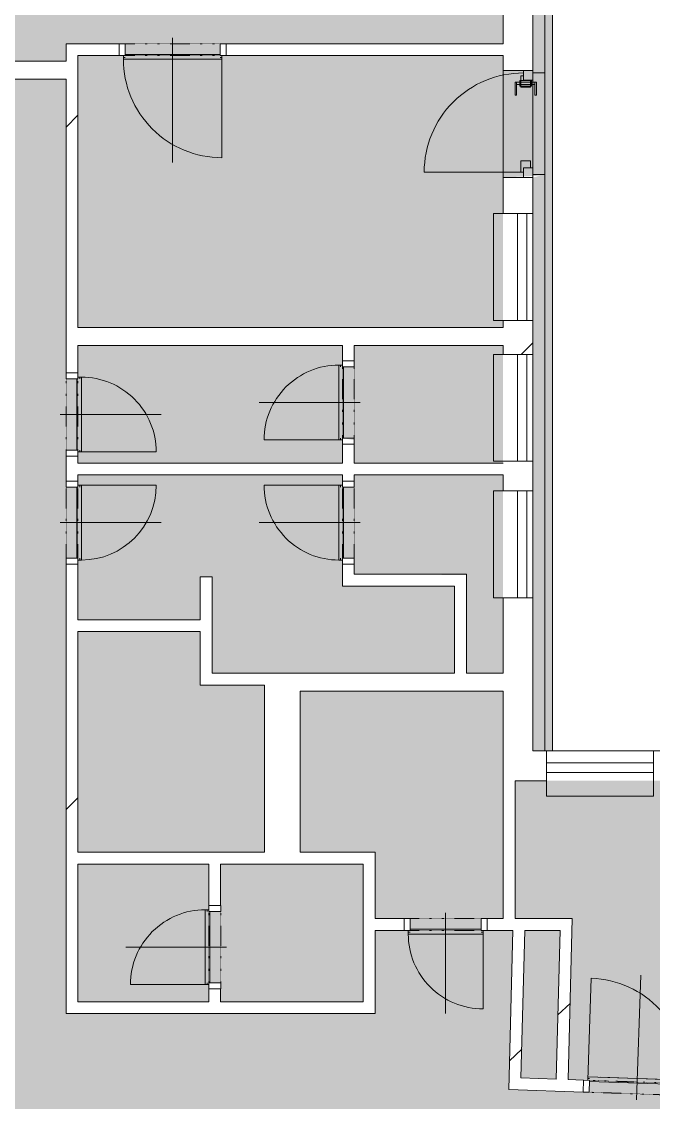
# Model space of a CAD drawing. Header units: millimetres. Extents: x 46521 to 262603, y -45352 to 20466.
# Drawn here: x 147808 to 153128, y -20293 to -11193 of the extents above; entities that cross this region are included whole.
import ezdxf

# ---------------------------------------------------------------- set-up
doc = ezdxf.new("R2010")
doc.units = ezdxf.units.MM
doc.linetypes.add('Čerchovaná se dvěma tečkami', pattern=[2.59, 1, -0.53, 0, -0.53, 0, -0.53])
for name, color, linetype, lineweight in [('A-DETL-GENF', 92, 'Continuous', 13), ('A-DETL-THIN', 151, 'Continuous', 13), ('A-DOOR', 31, 'Continuous', 13), ('A-DOOR-FRAM', 31, 'Continuous', 9), ('A-FLOR', 192, 'Continuous', 13), ('A-GENM', 13, 'Continuous', 13), ('A-GLAZ', 151, 'Continuous', 13), ('A-GLAZ-SILL', 1, 'Continuous', 13), ('A-WALL', 113, 'Continuous', 13), ('A-WALL-PATT', 111, 'Continuous', 9)]:
    doc.layers.add(name, color=color, linetype=linetype, lineweight=lineweight)
pattern_1 = [(45, (128653, 0), (-7184.2, 7184.2), []), (45, (131527, -3e-12), (-7184.2, 7184.2), []), (45, (137274, -7e-12), (-4310.5, 10058), [4064, -2032, 67.1, -1964.9])]

# ---------------------------------------------------------------- blocks, each defined once
blk = doc.blocks.new('DVERE_1k_oblozka - DD03_01_800x1970_koupelna-1549498-Mapka _ závislý 15')
at = {"layer": 'A-DOOR', "lineweight": 9}
for p, q in [((0, -102.9), (0, 947.1)), ((-415, 47.1), (-415, 907.1)), ((-400, 47.1), (-450, 47.1)), ((-450, 47.1), (-450, -52.9)), ((415, 77.1), (-415, 77.1)), ((-415, 77.1), (-415, 62.1)), ((-415, 62.1), (-400, 62.1)), ((-400, -52.9), (-400, 47.1)), ((-400, 37.1), (400, 37.1)), ((305, 77.1), (-305, 77.1)), ((400, 62.1), (415, 62.1)), ((450, 47.1), (400, 47.1)), ((400, 47.1), (400, -52.9)), ((415, 62.1), (415, 77.1)), ((415, 77.1), (415, 47.1)), ((450, -52.9), (450, 47.1)), ((-450, -52.9), (-400, -52.9)), ((400, -52.9), (450, -52.9))]:
    blk.add_line(p, q, dxfattribs=at)
at = {"layer": 'A-DOOR', "linetype": 'Čerchovaná se dvěma tečkami', "lineweight": 9}
for p, q in [((-400, 47.1), (400, 47.1)), ((-400, -52.9), (400, -52.9))]:
    blk.add_line(p, q, dxfattribs=at)
at = {"layer": 'A-DOOR', "lineweight": 9}
blk.add_arc((-415, 77.1), 830, 360, 90, dxfattribs=at)
at = {"layer": 'A-DOOR-FRAM'}
for p, q in [((-400, 47.1), (-450, 47.1)), ((-400, -52.9), (-400, 47.1)), ((400, 47.1), (400, -52.9)), ((400, 47.1), (450, 47.1)), ((-450, -52.9), (-400, -52.9)), ((450, -52.9), (400, -52.9))]:
    blk.add_line(p, q, dxfattribs=at)
blk = doc.blocks.new('DVERE_1k_oblozka - DD03_01_600x1970_koupelna-1549500-Mapka _ závislý 15')
at = {"layer": 'A-DOOR', "lineweight": 9}
for p, q in [((0, -102.9), (0, 747.1)), ((-315, 47.1), (-315, 707.1)), ((-300, 47.1), (-350, 47.1)), ((-350, 47.1), (-350, -52.9)), ((315, 77.1), (-315, 77.1)), ((-315, 77.1), (-315, 62.1)), ((-315, 62.1), (-300, 62.1)), ((-300, -52.9), (-300, 47.1)), ((-300, 37.1), (300, 37.1)), ((205, 77.1), (-205, 77.1)), ((300, 62.1), (315, 62.1)), ((350, 47.1), (300, 47.1)), ((300, 47.1), (300, -52.9)), ((315, 62.1), (315, 77.1)), ((315, 77.1), (315, 47.1)), ((350, -52.9), (350, 47.1)), ((-350, -52.9), (-300, -52.9)), ((300, -52.9), (350, -52.9))]:
    blk.add_line(p, q, dxfattribs=at)
at = {"layer": 'A-DOOR', "linetype": 'Čerchovaná se dvěma tečkami', "lineweight": 9}
for p, q in [((-300, 47.1), (300, 47.1)), ((-300, -52.9), (300, -52.9))]:
    blk.add_line(p, q, dxfattribs=at)
at = {"layer": 'A-DOOR', "lineweight": 9}
blk.add_arc((-315, 77.1), 630, 360, 90, dxfattribs=at)
at = {"layer": 'A-DOOR-FRAM'}
for p, q in [((-300, 47.1), (-350, 47.1)), ((-300, -52.9), (-300, 47.1)), ((300, 47.1), (300, -52.9)), ((300, 47.1), (350, 47.1)), ((-350, -52.9), (-300, -52.9)), ((350, -52.9), (300, -52.9))]:
    blk.add_line(p, q, dxfattribs=at)
blk = doc.blocks.new('DVERE_1k_oblozka - DD03_01_600x1970_koupelna-1549499-Mapka _ závislý 15')
at = {"layer": 'A-DOOR', "lineweight": 9}
for p, q in [((0, 102.9), (0, -747.1)), ((-350, 52.9), (-300, 52.9)), ((-350, -47.1), (-350, 52.9)), ((-300, 52.9), (-300, -47.1)), ((300, 52.9), (350, 52.9)), ((300, -47.1), (300, 52.9)), ((350, 52.9), (350, -47.1)), ((-300, -47.1), (-350, -47.1)), ((-315, -47.1), (-315, -707.1)), ((-315, -62.1), (-300, -62.1)), ((-315, -77.1), (-315, -62.1)), ((315, -77.1), (-315, -77.1)), ((-300, -37.1), (300, -37.1)), ((205, -77.1), (-205, -77.1)), ((350, -47.1), (300, -47.1)), ((300, -62.1), (315, -62.1)), ((315, -77.1), (315, -47.1)), ((315, -62.1), (315, -77.1))]:
    blk.add_line(p, q, dxfattribs=at)
at = {"layer": 'A-DOOR', "linetype": 'Čerchovaná se dvěma tečkami', "lineweight": 9}
for p, q in [((-300, 52.9), (300, 52.9)), ((-300, -47.1), (300, -47.1))]:
    blk.add_line(p, q, dxfattribs=at)
at = {"layer": 'A-DOOR', "lineweight": 9}
blk.add_arc((-315, -77.1), 630, 270, 0, dxfattribs=at)
at = {"layer": 'A-DOOR-FRAM'}
for p, q in [((-350, 52.9), (-300, 52.9)), ((-300, 52.9), (-300, -47.1)), ((300, -47.1), (300, 52.9)), ((350, 52.9), (300, 52.9)), ((-300, -47.1), (-350, -47.1)), ((300, -47.1), (350, -47.1))]:
    blk.add_line(p, q, dxfattribs=at)
blk = doc.blocks.new('DVERE_1k_oblozka - DD03_01_800x1970_koupelna-V74-Mapka _ závislý 15')
at = {"layer": 'A-DOOR', "lineweight": 9}
for p, q in [((0, -102.9), (0, 947.1)), ((-415, 47.1), (-415, 907.1)), ((-400, 47.1), (-450, 47.1)), ((-450, 47.1), (-450, -52.9)), ((415, 77.1), (-415, 77.1)), ((-415, 77.1), (-415, 62.1)), ((-415, 62.1), (-415, 77.1)), ((-415, 62.1), (-400, 62.1)), ((-400, -52.9), (-400, 47.1)), ((-400, 37.1), (400, 37.1)), ((305, 77.1), (-305, 77.1)), ((400, 62.1), (415, 62.1)), ((415, 62.1), (400, 62.1)), ((450, 47.1), (400, 47.1)), ((400, 47.1), (400, -52.9)), ((415, 62.1), (415, 77.1)), ((415, 77.1), (415, 47.1)), ((450, -52.9), (450, 47.1)), ((-450, -52.9), (-400, -52.9)), ((400, -52.9), (450, -52.9))]:
    blk.add_line(p, q, dxfattribs=at)
at = {"layer": 'A-DOOR', "linetype": 'Čerchovaná se dvěma tečkami', "lineweight": 9}
for p, q in [((-400, 47.1), (400, 47.1)), ((-400, -52.9), (400, -52.9))]:
    blk.add_line(p, q, dxfattribs=at)
at = {"layer": 'A-DOOR', "lineweight": 9}
blk.add_arc((-415, 77.1), 830, 360, 90, dxfattribs=at)
at = {"layer": 'A-DOOR-FRAM'}
for p, q in [((-400, 47.1), (-450, 47.1)), ((-400, -52.9), (-400, 47.1)), ((400, 47.1), (400, -52.9)), ((400, 47.1), (450, 47.1)), ((-450, -52.9), (-400, -52.9)), ((450, -52.9), (400, -52.9))]:
    blk.add_line(p, q, dxfattribs=at)
blk = doc.blocks.new('OKNO_1k_nadsvetlik - OKNO_1k_nadsvetlik_900 x 1500-1969487-Mapka _ závislý 15')
at = {"layer": 'A-GLAZ', "color": 41, "lineweight": 9}
for p, q in [((-450, 126), (450, 126)), ((-450, 25), (-450, 126)), ((450, 126), (450, 25)), ((450, 25), (-450, 25)), ((-450, 25), (450, 25)), ((-450, -55), (-450, 25)), ((450, 25), (450, -55)), ((450, -55), (-450, -55))]:
    blk.add_line(p, q, dxfattribs=at)
blk = doc.blocks.new('parapet s nosem_vnitní - parapet s nosem_vnitní-1280301-Mapka _ závislý 15')
at = {"layer": 'A-GENM', "color": 41, "lineweight": 9}
for p, q in [((-450, -190), (-450, 0)), ((450, 0), (450, -190)), ((-450, -190), (-450, -200)), ((-450, -200), (450, -200)), ((-450, -200), (450, -200)), ((450, -200), (450, -190))]:
    blk.add_line(p, q, dxfattribs=at)
blk = doc.blocks.new('OKNO_dvere vchod_1k_nadsvetlik - vstupni dvere 1100_2435 2-1384119-Mapka _ závislý 15')
at = {"layer": 'A-GLAZ', "lineweight": 9}
for p, q in [((-995.3, -45), (-995.3, 790)), ((-347.3, 25), (-237.3, 25)), ((-237.3, 25), (-347.3, 25)), ((-347.3, 25), (-347.3, 12)), ((-347.3, 12), (-347.3, 25)), ((-347.3, 12), (-237.3, 12)), ((-237.3, 12), (-347.3, 12)), ((-257.3, 12), (-257.3, -142)), ((-237.3, 12), (-257.3, 12)), ((-237.3, 12), (-257.3, 12)), ((-237.3, 25), (-237.3, 12)), ((-237.3, 25), (-237.3, 12)), ((-237.3, -142), (-237.3, 12)), ((-1040.3, -45), (-960.3, -45)), ((-1040.3, -125), (-1040.3, -45)), ((-995.3, -25), (-900.3, -25)), ((-995.3, -45), (-995.3, -25)), ((-960.4, -45), (-995.3, -45)), ((-960.3, -105), (-960.4, -45)), ((-960.3, -45), (-960.3, -125)), ((-900.3, -25), (-900.3, -105)), ((-280.3, -25), (-185.3, -25)), ((-280.3, -105), (-280.3, -25)), ((-270.3, -15), (-270.3, -115)), ((-224.3, -15), (-270.3, -15)), ((-224.3, -15), (-270.3, -15)), ((-224.3, -15), (-270.3, -15)), ((-224.3, -15), (-270.3, -15)), ((-251.3, -15), (-243.3, -15)), ((-251.3, -15), (-243.3, -15)), ((-224.3, -115), (-224.3, -15)), ((-224.3, -43.7), (-224.3, -15)), ((-185.3, -45), (-220.3, -45)), ((-220.3, -45), (-220.3, -105)), ((-220.3, -45), (-140.3, -45)), ((-220.3, -125), (-220.3, -45)), ((-185.3, -25), (-185.3, -45)), ((-140.3, -45), (-140.3, -125)), ((-960.3, -125), (-1040.3, -125)), ((-900.3, -105), (-960.3, -105)), ((-347.3, -142), (-237.3, -142)), ((-237.3, -142), (-347.3, -142)), ((-347.3, -155), (-347.3, -142)), ((-347.3, -142), (-347.3, -155)), ((-347.3, -155), (-237.3, -155)), ((-237.3, -155), (-347.3, -155)), ((-220.3, -105), (-280.3, -105)), ((-270.3, -115), (-224.3, -115)), ((-270.3, -115), (-224.3, -115)), ((-270.3, -115), (-224.3, -115)), ((-270.3, -115), (-224.3, -115)), ((-257.3, -142), (-237.3, -142)), ((-257.3, -142), (-237.3, -142)), ((-243.3, -115), (-251.3, -115)), ((-243.3, -115), (-251.3, -115)), ((-237.3, -142), (-237.3, -155)), ((-237.3, -142), (-237.3, -155)), ((-140.3, -125), (-220.3, -125))]:
    blk.add_line(p, q, dxfattribs=at)
blk.add_arc((-995.3, -45), 835, 360, 90, dxfattribs=at)
at = {"layer": 'A-GLAZ-SILL', "lineweight": 9}
blk.add_line((-1040.3, 125), (-140.3, 125), dxfattribs=at)
blk = doc.blocks.new('OKNO_1k - OKNO_1k_900x1000-2034286-Mapka _ závislý 15')
at = {"layer": 'A-GLAZ', "lineweight": 9}
for p, q in [((-450, 126), (450, 126)), ((-450, 75), (-450, 126)), ((450, 126), (450, 75)), ((450, 75), (-450, 75)), ((-450, 75), (450, 75)), ((-450, -5), (-450, 75)), ((450, 75), (450, -5)), ((450, -5), (-450, -5))]:
    blk.add_line(p, q, dxfattribs=at)
blk = doc.blocks.new('parapet s nosem_vnitní - parapet s nosem_vnitní-V80-Mapka _ závislý 15')
at = {"layer": 'A-GENM', "lineweight": 9}
for p, q in [((-450, -190), (-450, 0)), ((450, 0), (450, -190)), ((-450, -190), (-450, -200)), ((-450, -200), (450, -200)), ((-450, -200), (450, -200)), ((450, -200), (450, -190))]:
    blk.add_line(p, q, dxfattribs=at)

msp = doc.modelspace()

# ---------------------------------------------------------------- hatches: boundary and pattern name
at = {"layer": 'A-DETL-GENF', "lineweight": 9}
h = msp.add_hatch(color=1, dxfattribs=at)
h.paths.add_polyline_path([(127367.8, -28962.3), (127367.8, -27933.8), (127197.8, -27933.8), (127197.8, -28962.3)])
h.paths.add_polyline_path([(139722.8, -28962.3), (139722.8, -27933.8), (133462.8, -27933.8), (133462.8, -27115.5), (133602.8, -27115.5), (133602.8, -26157.5), (127447.8, -26157.5), (127447.8, -27300), (127902.8, -27300), (127902.8, -27933.8), (127617.8, -27933.8), (127617.8, -28962.3), (135744.7, -28962.3)])
h.paths.add_polyline_path([(145412.5, -28962.3), (145412.5, -27933.8), (140022.8, -27933.8), (140022.8, -28962.3), (143960.8, -28962.3)])
h.paths.add_polyline_path([(173695.3, -17205.8), (173695.3, -17200.8), (173395.3, -17205.8)])
h.paths.add_polyline_path([(171007.3, -17205.8), (171007.3, -17520.8), (170687.3, -17520.8), (170687.3, -17205.8)])
h.paths.add_polyline_path([(168132.7, -10581.5), (168132.7, -10577.1), (167732.7, -10577.1)])
h.paths.add_polyline_path([(155258, -28812.5), (157502, -28812.5), (157502, -28417.5), (157902, -28417.5), (157902, -28812.5), (160396.5, -28812.5), (160396.5, -24292.5), (160496.5, -24292.5), (160496.5, -28812.5), (163496.5, -28812.5), (163496.5, -28277.5), (163596.5, -28277.5), (163596.5, -27406.7), (163471.5, -27406.7), (163471.5, -22812.5), (161416.5, -22812.5), (161416.5, -22712.5), (162444, -22712.5), (162444, -22544.8), (162669, -22544.8), (162669, -22712.5), (163471.5, -22712.5), (163471.5, -22382.3), (164125.8, -22382.3), (164125.8, -22532.3), (163596.5, -22532.3), (163596.5, -27156.7), (166781.5, -27156.7), (166781.5, -22532.3), (164925.8, -22532.3), (164925.8, -22382.3), (165345.8, -22382.3), (165345.8, -20532.3), (164901.8, -20532.3), (164901.8, -20432.3), (169916.8, -20432.3), (169916.8, -19232.3), (169556.8, -19232.3), (169556.8, -19132.3), (170166.8, -19132.3), (170166.8, -19579.6), (172306.8, -19579.6), (172306.8, -19829.6), (173106.8, -19829.6), (173106.8, -19579.6), (175246.8, -19579.6), (175246.8, -19829.6), (176146.8, -19829.6), (176146.8, -19579.6), (177390.3, -19579.6), (177390.3, -17452.4), (177012, -17455.7), (177009.8, -17205.8), (176442.8, -17205.8), (176442.8, -17500.8), (176142.8, -17500.8), (176142.8, -17205.8), (173695.3, -17205.8), (173695.3, -17500.8), (173395.3, -17500.8), (173395.3, -17205.8), (170121.8, -17205.8), (170121.8, -17957.1), (168290.6, -17957.1), (168290.6, -17269.7), (167152.7, -17269.7), (167152.7, -17944.7), (167052.7, -17944.7), (167052.7, -17169.7), (167582.7, -17169.7), (167582.7, -13702.1), (167732.7, -13702.1), (167732.7, -16585.8), (168132.7, -16585.8), (168132.7, -16955.8), (169444.9, -16955.8), (169383.4, -12682.4), (168502.7, -12686.3), (168502.3, -12586.6), (169402.8, -12582.3), (169383.4, -10573), (168132.7, -10584.2), (168132.7, -10977.1), (167732.7, -10977.1), (167732.7, -12590.2), (167902.3, -12590.9), (167902.3, -12689.4), (167732.7, -12690.9), (167732.7, -12902.1), (167582.7, -12902.1), (167582.7, -12690.9), (167193.5, -12690.9), (167193.1, -12592.8), (167582.7, -12590.2), (167582.7, -10585.2), (167412.5, -10577.1), (167411.4, -10406.4), (167361.3, -10392.4), (167360.9, -10372.1), (165711.1, -10372.1), (165710.9, -10417.9), (165661.4, -10418.2), (165662.6, -10598.2), (165231.8, -10622.1), (165263.6, -12601.9), (165717.1, -12599.7), (165717.6, -12699.7), (165263.6, -12701.9), (165333.5, -17272.1), (163868.4, -17272.1), (163868.4, -17972.1), (163458.4, -17972.1), (163458.4, -17272.1), (163368.4, -17272.1), (163368.4, -17172.1), (165231.9, -17172.1), (165131.5, -10601.8), (162140.3, -10622.1), (162140.3, -11022.1), (161740.3, -11022.1), (161740.3, -16631.1), (162160.3, -16631.1), (162160.3, -17172.1), (162568.4, -17172.1), (162568.4, -17272.1), (162488.4, -17272.1), (162488.4, -20886.6), (160607.8, -20879.4), (160608.4, -20729.2), (162388.4, -20729.4), (162388.4, -17272.1), (161740.3, -17272.1), (161740.3, -17584.7), (157923.4, -17584.7), (157923.4, -20718.5), (159708.4, -20725.4), (159707.8, -20875.6), (156716.9, -20863.7), (156717.5, -20713.7), (157823.4, -20713.9), (157823.4, -17584.7), (154599.3, -17584.7), (154599.3, -20705.3), (155817.5, -20710.1), (155816.9, -20860.1), (154299.3, -20854.1), (154299.3, -20036.3), (153666.8, -20036.3), (153666.8, -20245.5), (153386.7, -20235.7), (153390.1, -20135.8), (153566.8, -20135.8), (153566.8, -19936.3), (154499.3, -19936.3), (154499.3, -17584.7), (151963.5, -17584.7), (151963.5, -18746.3), (152445.7, -18746.3), (152409.8, -20101.5), (152590.6, -20107.8), (152587.1, -20207.8), (151910.7, -20184.2), (151946.1, -18846.3), (151679.3, -18846.3), (151679.3, -18746.3), (151863.5, -18746.3), (151863.5, -16829.6), (150153.5, -16829.6), (150153.5, -18186.3), (150784.6, -18186.3), (150784.6, -18746.3), (151079.3, -18746.3), (151079.3, -18846.3), (150784.6, -18846.3), (150784.6, -19546.3), (148182.6, -19546.3), (148182.6, -15711.9), (148282.6, -15711.9), (148282.6, -16229.6), (149312.6, -16229.6), (149312.6, -15869.6), (149412.6, -15869.6), (149412.6, -16679.6), (151453.5, -16679.6), (151453.5, -15947.1), (150510.1, -15947.1), (150510.1, -15711.9), (150610.1, -15711.9), (150610.1, -15847.1), (151553.5, -15852.6), (151553.5, -16679.6), (151863.5, -16679.6), (151863.5, -15010.1), (150610.1, -15010.1), (150610.1, -15111.9), (150510.1, -15111.9), (150510.1, -15010.1), (148282.6, -15010.1), (148282.6, -15111.9), (148182.6, -15111.9), (148182.6, -14801.9), (148282.6, -14801.9), (148282.6, -14910.1), (150510.1, -14910.1), (150510.1, -14700.1), (150610.1, -14717.2), (150610.1, -14910.1), (151863.5, -14910.1), (151863.5, -13920.1), (150610.1, -13920.1), (150610.1, -14100.1), (150510.1, -14100.1), (150510.1, -13920.1), (148282.6, -13920.1), (148282.6, -14201.9), (148182.6, -14201.9), (148182.6, -11677.5), (146845.7, -11677.5), (146845.7, -18362.5), (146895.7, -18362.5), (146895.7, -19013.3), (146510.4, -19013.3), (146510.4, -18913.3), (146745.7, -18913.3), (146745.7, -18362.5), (146695.7, -18343.3), (146690.5, -16403.3), (145815.3, -16403.3), (145815.3, -16443.3), (145480.7, -16443.3), (145480.7, -18243.3), (145560.7, -18243.3), (145560.7, -18913.3), (145710.4, -18913.3), (145710.4, -19013.3), (144688.5, -19013.3), (144688.5, -18913.3), (145460.7, -18913.3), (145460.7, -18343.3), (145380.7, -18343.3), (145380.7, -16443.3), (142638.5, -16443.3), (142638.5, -18913.3), (143988.5, -18913.3), (143988.5, -19013.3), (142638.5, -19013.3), (142638.5, -19651.8), (141489, -19656.1), (141489, -19506.1), (142188.5, -19503.5), (142188.5, -19143.3), (142488.5, -19143.3), (142488.5, -16443.3), (139885.3, -16443.3), (139885.3, -16843.3), (139485.3, -16843.3), (139485.3, -16443.3), (138122.6, -16443.3), (138122.6, -19518.9), (140688.4, -19509.3), (140688.4, -19659.2), (137273.2, -19671.9), (137272.6, -19522.1), (138022.6, -19518.9), (138022.6, -16443.3), (133910.3, -16443.3), (133910.3, -19534.9), (136472.6, -19525.3), (136473.2, -19675.1), (133810.3, -19685.2), (133810.3, -16843.3), (133475.3, -16843.3), (133475.3, -16143.3), (134746, -16140.2), (134746, -15478.3), (135086, -15478.3), (135086, -9996.2), (134676, -9996.2), (134676, -9446.2), (135086, -9446.2), (135086, -6966.2), (134656, -6966.2), (134656, -6451.2), (135086, -6451.2), (135086, -3625), (134396, -3625), (134396, -3525), (135086, -3525), (135086, -886.8), (134553.2, -886.8), (134553.2, -431.8), (129101, -431.8), (129101, -871.8), (128666, -890.9), (128666, -6443.2), (129086, -6443.2), (129086, -6963.2), (128666, -6963.2), (128666, -9240.2), (133259.4, -9183.6), (133259.4, -5995), (133348.8, -5994.7), (133363, -10326.7), (133263.2, -10327.1), (133259.4, -9283.6), (129101, -9340.2), (129101, -9908.2), (128666, -9908.2), (128666, -14261), (133276, -14199.3), (133266, -11127.1), (133365.8, -11126.7), (133376, -14299.3), (131969, -14319.1), (131969, -14534.9), (131869, -14534.9), (131869, -14319.1), (128311, -14376.8), (128311, -15446.9), (128335, -15451.8), (128336, -15451.8), (129121, -15451.8), (129121, -16130), (131414.1, -16130), (131414.1, -15402.4), (131969, -15402.4), (131959.1, -20050), (131809.1, -20050), (131809.1, -16430), (127862.8, -16430), (127862.8, -16830), (127447.8, -16830), (127447.8, -21265), (131809.1, -21265), (131809.1, -20850), (131959.1, -20850), (131959.1, -21265), (132302.8, -21265), (132302.8, -21415), (130652.2, -21415), (130652.2, -21575), (130552.2, -21575), (130552.2, -21415), (127862.8, -21415), (127862.8, -21665), (127447.8, -21665), (127467.4, -25857.5), (130552.2, -25857.5), (130552.2, -22375), (130652.2, -22375), (130652.2, -25857.5), (133802.8, -25857.5), (133802.8, -21415), (133102.8, -21415), (133102.8, -21265), (133902.8, -21265), (133902.8, -21571.7), (135324.2, -21563.2), (135324.8, -21662.9), (133902.8, -21671.7), (133902.8, -27683.8), (136902.8, -27683.8), (136902.8, -21653.1), (136124.8, -21653.1), (136124.2, -21557.9), (138404.1, -21543.7), (138404.1, -21643.7), (137002.8, -21653.1), (137002.8, -27683.8), (139802.8, -27683.8), (139802.8, -24224.3), (139902.8, -24224.3), (139902.8, -27683.8), (142702.8, -27683.8), (142702.8, -21617), (139902.8, -21635.1), (139902.8, -23424.3), (139802.8, -23424.3), (139802.8, -21635.1), (139204.7, -21634.4), (139204.8, -21538.8), (139521, -21529.8), (139521, -21212), (140021, -21212), (140021, -21533.7), (145462.5, -21499.9), (145462.5, -20299.4), (145562.5, -20299.4), (145562.5, -22382.5), (151605.7, -22382.5), (151605.7, -21322.5), (151525.7, -21322.5), (151525.7, -21222.5), (151955.7, -21222.5), (151955.7, -22712.5), (152199.6, -22712.5), (152176.9, -22812.5), (151605.7, -22812.5), (151605.7, -28812.5), (154699.6, -28812.5), (154699.6, -22812.5), (152999.6, -22812.5), (152999.6, -22712.5), (155819.6, -22712.5), (155819.6, -22812.5), (154799.6, -22812.5), (154799.6, -28812.5)])
h.paths.add_polyline_path([(142802.8, -27683.8), (145499.6, -27683.8), (145499.6, -27206.6), (145899.6, -27206.6), (145899.6, -24439.4), (145462.5, -24439.4), (145462.5, -21599.9), (142802.8, -21617), (142802.8, -26071.5)])
h.paths.add_polyline_path([(169916.8, -27156.7), (169916.8, -22765.8), (169501.8, -22765.8), (169501.8, -22365.8), (169916.8, -22365.8), (169916.8, -20532.3), (165445.8, -20532.3), (165445.8, -22382.3), (166906.5, -22382.3), (166906.5, -27156.7), (168609.2, -27156.7)])
h.paths.add_polyline_path([(150664.6, -25319.4), (150679.6, -25069.4), (151255.7, -25069.4), (151255.7, -22712.5), (151605.7, -22712.5), (151605.7, -22482.5), (145562.5, -22482.5), (145562.5, -24339.4), (146149.6, -24339.4), (146149.6, -25069.4), (146689.6, -25069.4), (146689.6, -25319.4), (147589.6, -25319.4), (147589.6, -25069.4), (149779.6, -25069.4), (149779.6, -25319.4)])
h.paths.add_polyline_path([(160496.5, -23492.5), (160396.5, -23492.5), (160393.1, -22812.5), (159196.5, -22812.5), (159196.5, -23462.5), (159096.5, -23462.5), (159096.5, -22812.5), (159046.5, -22812.5), (159046.5, -22712.5), (160616.5, -22712.5), (160616.5, -22812.5), (160496.5, -22812.5), (160496.5, -23442.5)])
h.paths.add_polyline_path([(158196.5, -22812.5), (156619.6, -22812.5), (156619.6, -22712.5), (157432.1, -22712.5), (157432.1, -22362.5), (157932.1, -22362.5), (157932.1, -22712.5), (158246.5, -22712.5), (158246.5, -22812.5)])
h.paths.add_polyline_path([(150925.7, -21322.5), (146640.7, -21322.5), (146640.7, -21222.5), (150925.7, -21222.5)])
h.paths.add_polyline_path([(152309.9, -20098), (152343, -18846.3), (152046.1, -18846.3), (152013.3, -20087.7), (152176.9, -20093.4)])
h.paths.add_polyline_path([(148282.6, -19446.3), (149384.6, -19446.3), (149384.6, -19286.3), (149484.6, -19286.3), (149484.6, -19446.3), (150684.6, -19446.3), (150684.6, -18286.3), (149484.6, -18286.3), (149484.6, -18686.3), (149384.6, -18686.3), (149384.6, -18286.3), (148282.6, -18286.3), (148282.6, -19356.3)])
h.paths.add_polyline_path([(168089.4, -19232.3), (165261.8, -19232.3), (165261.8, -19132.3), (168756.8, -19132.3), (168756.8, -19232.3), (168390.6, -19232.3)])
h.paths.add_polyline_path([(149853.5, -18186.3), (149853.5, -16779.6), (149312.6, -16779.6), (149312.6, -16329.6), (148282.6, -16329.6), (148282.6, -18186.3), (149484.6, -18186.3)])
h.paths.add_polyline_path([(168609.2, -17857.1), (170021.8, -17857.1), (170021.8, -17205.8), (168390.6, -17205.8), (168390.6, -17857.1)])
h.paths.add_polyline_path([(152278.5, -17334.7), (152278.5, -4240.9), (152213.5, -4240.9), (152213.5, -11625.8), (152113.5, -11605.8), (151863.5, -11605.8), (151863.5, -11479.2), (149480.3, -11479.2), (149480.3, -11379.2), (151863.5, -11379.2), (151863.5, -10845.8), (151817.8, -10845.8), (151817.8, -10445.8), (151863.5, -10445.8), (151863.5, -4240.9), (145455.9, -4240.9), (145455.9, -16143.3), (145815.3, -16143.3), (145815.3, -16253.3), (146695.7, -16253.3), (146695.7, -11527.5), (148182.6, -11527.5), (148182.6, -11379.2), (148680.3, -11379.2), (148680.3, -11479.2), (148282.6, -11479.2), (148282.6, -13770.1), (151863.5, -13770.1), (151863.5, -12505.8), (152176.9, -12490.1), (152213.5, -12480.8), (152213.5, -17334.7)])
h.paths.add_polyline_path([(176142.8, -17205.8), (176449.5, -17200.8), (176442.8, -17200.8), (176142.8, -17200.8)])
h.paths.add_polyline_path([(170166.8, -16955.8), (170765.3, -16955.8), (170765.3, -16555.8), (171165.3, -16555.8), (171181.5, -16955.8), (176740.3, -16955.8), (176740.3, -16583.6), (177140.3, -16583.6), (177140.3, -10920.5), (176740.3, -10920.5), (176740.3, -10523.2), (171153.3, -10564.9), (171153.3, -11196.4), (171059.2, -11196.3), (171056.9, -10951.7), (170735.9, -10951.7), (170733.3, -10563.9), (170582.5, -10564.9), (170581.3, -10384.9), (169481.3, -10392.4), (169468.2, -10932.6), (169486.8, -10917.8), (169513, -13547.4), (171080.6, -13507.5), (171080.6, -11997.1), (171166.6, -11997.2), (171165.3, -13605.3), (169513, -13647.4), (169544.9, -16955.8), (170121.8, -16955.8)])
h.paths.add_polyline_path([(145105.9, -16143.3), (145105.9, -16140), (143960.8, -16143.3)])
h.paths.add_polyline_path([(131959.1, -15384.9), (131869, -15384.9), (131869.1, -15334.9), (131969, -15334.9), (131969, -15384.9)])
h.paths.add_polyline_path([(133246.2, -5195), (133240.7, -3525), (133596, -3525), (133596, -3625), (133341, -3625), (133341, -5194.7)])
at = {"layer": 'A-WALL-PATT'}
h = msp.add_hatch(dxfattribs=at)
h.set_pattern_fill('FP_30', color=256, angle=45, style=0, pattern_type=2)
h.set_pattern_definition(pattern_1)
h.paths.add_polyline_path([(151863.5, -17584.7), (152113.5, -17584.7), (152113.5, -16045.1), (151863.5, -16045.1), (151863.5, -17334.7)])
h.paths.add_polyline_path([(151983.5, -15145.1), (152113.5, -15145.1), (152113.5, -14895.1), (151863.5, -14910.1), (151878, -15145.1), (151887.7, -15145.1)])
h.paths.add_polyline_path([(151958.6, -13995.1), (152113.5, -13995.1), (152113.5, -13710.1), (151863.5, -13710.1), (151863.5, -13995.1)])
h.paths.add_polyline_path([(152059.7, -12810.1), (152113.5, -12810.1), (152113.5, -12505.8), (151863.5, -12505.8), (151863.5, -12810.1), (152053.3, -12810.1)])
h.paths.add_polyline_path([(152113.5, -11605.8), (152113.5, -10295.8), (151863.5, -10295.8), (151863.5, -11605.8), (152033.5, -11605.8)])
h.paths.add_polyline_path([(152113.5, -8195.8), (152113.5, -7595.8), (151863.5, -7595.8), (151863.5, -8195.8), (152063.5, -8195.8)])
h.paths.add_polyline_path([(152113.5, -5495.8), (152113.5, -3886.1), (151868.8, -3886.1), (151863.5, -5495.8), (152063.5, -5495.8)])
h = msp.add_hatch(color=41, dxfattribs=at)
h.paths.add_polyline_path([(152213.5, -17334.7), (152213.5, -12480.8), (152113.5, -12505.8), (152114.5, -17334.7), (152176.9, -17334.7)])
h.paths.add_polyline_path([(152213.5, -11625.8), (152213.5, -4236.1), (152113.5, -4236.1), (152114.5, -11605.8), (152176.9, -11618.4)])
h = msp.add_hatch(dxfattribs=at)
h.set_pattern_fill('FP_31', color=256, angle=45, style=0, pattern_type=2)
h.set_pattern_definition(pattern_1)
h.paths.add_polyline_path([(148282.6, -11479.2), (148630.3, -11479.2), (148630.3, -11379.2), (148182.6, -11379.2), (148182.6, -11479.2)])
h.paths.add_polyline_path([(150122.9, -11479.2), (151863.5, -11479.2), (151863.5, -11379.2), (149530.3, -11379.2), (149530.3, -11479.2)])
h = msp.add_hatch(dxfattribs=at)
h.set_pattern_fill('FP_31', color=256, angle=45, style=0, pattern_type=2)
h.set_pattern_definition(pattern_1)
h.paths.add_polyline_path([(148182.6, -11677.5), (148182.6, -11527.5), (146845.7, -11527.5), (146845.7, -11677.5), (148068.9, -11677.5)])
h = msp.add_hatch(dxfattribs=at)
h.set_pattern_fill('FP_30', color=256, angle=45, style=0, pattern_type=2)
h.set_pattern_definition(pattern_1)
h.paths.add_polyline_path([(148282.6, -19546.3), (148282.6, -19356.3), (148182.6, -19356.3), (148182.6, -19546.3)])
h.paths.add_polyline_path([(148182.6, -18656.3), (148282.6, -18656.3), (148282.6, -18146.3), (148182.6, -18146.3), (148182.6, -18286.3)])
h.paths.add_polyline_path([(148282.6, -17246.3), (148282.6, -15761.9), (148182.6, -15761.9), (148182.6, -17246.3)])
h.paths.add_polyline_path([(148182.6, -15061.9), (148282.6, -15061.9), (148282.6, -14851.9), (148182.6, -14851.9), (148182.6, -15010.1)])
h.paths.add_polyline_path([(148182.6, -14151.9), (148282.6, -14151.9), (148282.6, -11479.2), (148182.6, -11479.2), (148182.6, -13920.1)])
h = msp.add_hatch(dxfattribs=at)
h.set_pattern_fill('FP_31', color=256, angle=45, style=0, pattern_type=2)
h.set_pattern_definition(pattern_1)
h.paths.add_polyline_path([(151863.5, -13920.1), (151863.5, -13770.1), (148282.6, -13770.1), (148282.6, -13920.1), (150610.1, -13920.1)])
h = msp.add_hatch(dxfattribs=at)
h.set_pattern_fill('FP_30', color=256, angle=45, style=0, pattern_type=2)
h.set_pattern_definition(pattern_1)
h.paths.add_polyline_path([(150510.1, -15847.1), (150610.1, -15847.1), (150610.1, -15761.9), (150510.1, -15761.9)])
h.paths.add_polyline_path([(150610.1, -15061.9), (150610.1, -15010.1), (150510.1, -15010.1), (150510.1, -15061.9)])
h.paths.add_polyline_path([(150510.1, -14910.1), (150610.1, -14910.1), (150610.1, -14750.1), (150510.1, -14750.1)])
h.paths.add_polyline_path([(150610.1, -14050.1), (150610.1, -13920.1), (150510.1, -13920.1), (150510.1, -14050.1)])
h = msp.add_hatch(dxfattribs=at)
h.set_pattern_fill('FP_31', color=256, angle=45, style=0, pattern_type=2)
h.set_pattern_definition(pattern_1)
h.paths.add_polyline_path([(151863.5, -15010.1), (151863.5, -14910.1), (148282.6, -14910.1), (148282.6, -15010.1), (151149.9, -15010.1)])
h = msp.add_hatch(dxfattribs=at)
h.set_pattern_fill('FP_30', color=256, angle=45, style=0, pattern_type=2)
h.set_pattern_definition(pattern_1)
h.paths.add_polyline_path([(149412.6, -16679.6), (149412.6, -15869.6), (149312.6, -15869.6), (149312.6, -16679.6)])
h = msp.add_hatch(dxfattribs=at)
h.set_pattern_fill('FP_31', color=256, angle=45, style=0, pattern_type=2)
h.set_pattern_definition(pattern_1)
h.paths.add_polyline_path([(151453.5, -15947.1), (151553.5, -15947.1), (151553.5, -15847.1), (150510.1, -15852.6), (150510.1, -15947.1), (150610.1, -15947.1)])
h = msp.add_hatch(dxfattribs=at)
h.set_pattern_fill('FP_30', color=256, angle=45, style=0, pattern_type=2)
h.set_pattern_definition(pattern_1)
h.paths.add_polyline_path([(151453.5, -16679.6), (151553.5, -16679.6), (151553.5, -15947.1), (151453.5, -15947.1)])
h = msp.add_hatch(dxfattribs=at)
h.set_pattern_fill('FP_31', color=256, angle=45, style=0, pattern_type=2)
h.set_pattern_definition(pattern_1)
h.paths.add_polyline_path([(148282.6, -16229.6), (148282.6, -16329.6), (149312.6, -16329.6), (149312.6, -16229.6)])
h = msp.add_hatch(dxfattribs=at)
h.set_pattern_fill('FP_31', color=256, angle=45, style=0, pattern_type=2)
h.set_pattern_definition(pattern_1)
h.paths.add_polyline_path([(149312.6, -16779.6), (150153.5, -16779.6), (150153.5, -16679.6), (149312.6, -16679.6)])
h = msp.add_hatch(dxfattribs=at)
h.set_pattern_fill('FP_31', color=256, angle=45, style=0, pattern_type=2)
h.set_pattern_definition(pattern_1)
h.paths.add_polyline_path([(151553.5, -16829.6), (151863.5, -16829.6), (151863.5, -16679.6), (150153.5, -16679.6), (150153.5, -16829.6), (151453.5, -16829.6)])
h = msp.add_hatch(dxfattribs=at)
h.set_pattern_fill('FP_30', color=256, angle=45, style=0, pattern_type=2)
h.set_pattern_definition(pattern_1)
h.paths.add_polyline_path([(150153.5, -18186.3), (150153.5, -16779.6), (149853.5, -16779.6), (149853.5, -18186.3), (150122.9, -18186.3)])
h = msp.add_hatch(dxfattribs=at)
h.set_pattern_fill('FP_30', color=41, angle=45, style=0, pattern_type=2)
h.set_pattern_definition(pattern_1)
h.paths.add_polyline_path([(148182.6, -18146.3), (148282.6, -18146.3), (148282.6, -17246.3), (148182.6, -17246.3)])
h = msp.add_hatch(dxfattribs=at)
h.set_pattern_fill('FP_30', color=256, angle=45, style=0, pattern_type=2)
h.set_pattern_definition(pattern_1)
h.paths.add_polyline_path([(161740.3, -17584.7), (161740.3, -17334.7), (160468.5, -17334.7), (160468.5, -17584.7), (161490.3, -17584.7)])
h.paths.add_polyline_path([(152113.5, -17584.7), (152228.5, -17584.7), (152228.5, -17334.7), (152113.5, -17334.7)])
h.paths.add_polyline_path([(153128.5, -17584.7), (153448.5, -17584.7), (153448.5, -17334.7), (153128.5, -17334.7), (153128.5, -17514.7)])
h.paths.add_polyline_path([(155848.5, -17584.7), (156448.5, -17584.7), (156448.5, -17334.7), (155848.5, -17334.7), (155848.5, -17498.2)])
h.paths.add_polyline_path([(154948.5, -17584.7), (154948.5, -17334.7), (154348.5, -17334.7), (154348.5, -17584.7), (154599.3, -17584.7)])
h.paths.add_polyline_path([(157923.4, -17584.7), (157948.5, -17576.2), (157948.5, -17334.7), (157348.5, -17334.7), (157348.5, -17584.7), (157823.4, -17584.7)])
h.paths.add_polyline_path([(159568.5, -17584.7), (159568.5, -17334.7), (158848.5, -17334.7), (158848.5, -17584.7)])
h = msp.add_hatch(dxfattribs=at)
h.set_pattern_fill('FP_30', color=256, angle=45, style=0, pattern_type=2)
h.set_pattern_definition(pattern_1)
h.paths.add_polyline_path([(151963.5, -18746.3), (151963.5, -17584.7), (151863.5, -17584.7), (151863.5, -18746.3)])
h = msp.add_hatch(dxfattribs=at)
h.set_pattern_fill('FP_31', color=256, angle=45, style=0, pattern_type=2)
h.set_pattern_definition(pattern_1)
h.paths.add_polyline_path([(150784.6, -18286.3), (150784.6, -18186.3), (148282.6, -18186.3), (148282.6, -18286.3), (150684.6, -18286.3)])
h = msp.add_hatch(dxfattribs=at)
h.set_pattern_fill('FP_30', color=256, angle=45, style=0, pattern_type=2)
h.set_pattern_definition(pattern_1)
h.paths.add_polyline_path([(149384.6, -19446.3), (149484.6, -19446.3), (149484.6, -19336.3), (149384.6, -19336.3)])
h.paths.add_polyline_path([(149484.6, -18636.3), (149484.6, -18286.3), (149384.6, -18286.3), (149384.6, -18636.3)])
h = msp.add_hatch(dxfattribs=at)
h.set_pattern_fill('FP_30', color=256, angle=45, style=0, pattern_type=2)
h.set_pattern_definition(pattern_1)
h.paths.add_polyline_path([(150784.6, -19546.3), (150784.6, -18286.3), (150684.6, -18286.3), (150684.6, -19546.3)])
h = msp.add_hatch(dxfattribs=at)
h.set_pattern_fill('FP_30', color=41, angle=45, style=0, pattern_type=2)
h.set_pattern_definition(pattern_1)
h.paths.add_polyline_path([(148282.6, -19356.3), (148282.6, -18656.3), (148182.6, -18656.3), (148182.6, -19356.3)])
h = msp.add_hatch(dxfattribs=at)
h.set_pattern_fill('FP_31', color=256, angle=45, style=0, pattern_type=2)
h.set_pattern_definition(pattern_1)
h.paths.add_polyline_path([(152443, -18846.3), (152445.7, -18746.3), (151729.3, -18746.3), (151729.3, -18846.3), (152343, -18846.3)])
h.paths.add_polyline_path([(150784.6, -18846.3), (151029.3, -18846.3), (151029.3, -18746.3), (150784.6, -18746.3)])
h = msp.add_hatch(dxfattribs=at)
h.set_pattern_fill('FP_51', color=256, angle=45, style=0, pattern_type=2)
h.set_pattern_definition([(43.485, (128653, 0), (-6991.8, 7371.6), []), (43.485, (131526, -76), (-6991.8, 7371.6), []), (43.485, (137271, -228), (-4043, 10168.3), [4064, -2032, 67, -1965])])
h.paths.add_polyline_path([(152013.3, -20087.7), (152046.1, -18846.3), (151946.1, -18846.3), (151913.3, -20084.2)])
h = msp.add_hatch(dxfattribs=at)
h.set_pattern_fill('FP_51', color=256, angle=45, style=0, pattern_type=2)
h.set_pattern_definition([(43.485, (128653, 0), (-6991.8, 7371.6), []), (43.485, (131526, -76), (-6991.8, 7371.6), []), (43.485, (137271, -228), (-4043, 10168.3), [4064, -2032, 67, -1965])])
h.paths.add_polyline_path([(152409.8, -20101.5), (152443, -18846.3), (152343, -18846.3), (152309.9, -20098)])
h = msp.add_hatch(dxfattribs=at)
h.set_pattern_fill('FP_31', color=256, angle=45, style=0, pattern_type=2)
h.set_pattern_definition(pattern_1)
h.paths.add_polyline_path([(149384.6, -19546.3), (150684.6, -19546.3), (150684.6, -19446.3), (148282.6, -19446.3), (148282.6, -19546.3)])
h = msp.add_hatch(dxfattribs=at)
h.set_pattern_fill('FP_49', color=256, angle=45, style=0, pattern_type=2)
h.set_pattern_definition([(43, (128653, 0), (-6929, 7430.6), []), (43, (131525, -100), (-6929, 7430.6), []), (43, (137269, -301), (-3957, 10202), [4064, -2032, 67, -1965])])
h.paths.add_polyline_path([(153566.8, -20242), (153566.8, -20141.9), (153440, -20141.9), (153440.1, -20237.6)])
h.paths.add_polyline_path([(152537.2, -20206), (152537.2, -20106), (151913, -20098), (151910.7, -20184.2), (152409.8, -20201.6)])

# ---------------------------------------------------------------- linework, layer by layer
at = {"layer": 'A-DETL-THIN', "lineweight": 9}
for p, q in [((152278.5, -17334.7), (152278.5, -4240.9)), ((161490.3, -17334.7), (152278.5, -17334.7))]:
    msp.add_line(p, q, dxfattribs=at)
at = {"layer": 'A-FLOR', "lineweight": 9}
msp.add_line((152113.5, -12425.8), (152113.5, -11685.8), dxfattribs=at)
at = {"layer": 'A-WALL', "color": 40, "lineweight": 9}
for p, q in [((152213.5, -17334.7), (152213.5, -4236.1)), ((152113.5, -11605.8), (152114.5, -11605.8)), ((152114.5, -11625.8), (152213.5, -11625.8)), ((152114.5, -12505.8), (152113.5, -12505.8)), ((152213.5, -12480.8), (152114.5, -12480.8)), ((148282.6, -18186.3), (148282.6, -16329.6)), ((152113.5, -17334.7), (152213.5, -17334.7)), ((148282.6, -19446.3), (148282.6, -18286.3)), ((148182.6, -18656.3), (148182.6, -19546.3))]:
    msp.add_line(p, q, dxfattribs=at)
at = {"layer": 'A-WALL', "lineweight": 9}
for p, q in [((152113.5, -11605.8), (152113.5, -10295.8)), ((151863.5, -10845.8), (151863.5, -11379.2)), ((148630.3, -11379.2), (148182.6, -11379.2)), ((148182.6, -11379.2), (148182.6, -11527.5)), ((151863.5, -11379.2), (149530.3, -11379.2)), ((148182.6, -11527.5), (146695.7, -11527.5)), ((148282.6, -13770.1), (148282.6, -11479.2)), ((148282.6, -11479.2), (148630.3, -11479.2)), ((149530.3, -11479.2), (151863.5, -11479.2)), ((151863.5, -11479.2), (151863.5, -11605.8)), ((151863.5, -11605.8), (152033.5, -11605.8)), ((146845.7, -11677.5), (148182.6, -11677.5)), ((148182.6, -11677.5), (148182.6, -14151.9)), ((152033.5, -12505.8), (151863.5, -12505.8)), ((151863.5, -12505.8), (151863.5, -12810.1)), ((152113.5, -12810.1), (152113.5, -12505.8)), ((151863.5, -13710.1), (151863.5, -13770.1)), ((152113.5, -13995.1), (152113.5, -13710.1)), ((151863.5, -13770.1), (148282.6, -13770.1)), ((148282.6, -14151.9), (148282.6, -13920.1)), ((148282.6, -13920.1), (150510.1, -13920.1)), ((150510.1, -13920.1), (150510.1, -14050.1)), ((150610.1, -13920.1), (151863.5, -13920.1)), ((150610.1, -14050.1), (150610.1, -13920.1)), ((151863.5, -13920.1), (151863.5, -13995.1)), ((150510.1, -14750.1), (150510.1, -14910.1)), ((150610.1, -14910.1), (150610.1, -14750.1)), ((148182.6, -14851.9), (148182.6, -15061.9)), ((148282.6, -14910.1), (148282.6, -14851.9)), ((150510.1, -14910.1), (148282.6, -14910.1)), ((151863.5, -14910.1), (150610.1, -14910.1)), ((152113.5, -15145.1), (152113.5, -14895.1)), ((148282.6, -15061.9), (148282.6, -15010.1)), ((148282.6, -15010.1), (150510.1, -15010.1)), ((150510.1, -15010.1), (150510.1, -15061.9)), ((150610.1, -15010.1), (151863.5, -15010.1)), ((150610.1, -15061.9), (150610.1, -15010.1)), ((151863.5, -15010.1), (151863.5, -15145.1)), ((148182.6, -15761.9), (148182.6, -18656.3)), ((148282.6, -16229.6), (148282.6, -15761.9)), ((150510.1, -15761.9), (150510.1, -15947.1)), ((150610.1, -15847.1), (150610.1, -15761.9)), ((149312.6, -15869.6), (149312.6, -16229.6)), ((149412.6, -15869.6), (149312.6, -15869.6)), ((149412.6, -16679.6), (149412.6, -15869.6)), ((151553.5, -15847.1), (150610.1, -15847.1)), ((151553.5, -16679.6), (151553.5, -15847.1)), ((150510.1, -15947.1), (151453.5, -15947.1)), ((151453.5, -15947.1), (151453.5, -16679.6)), ((151863.5, -16045.1), (151863.5, -16679.6)), ((152113.5, -17334.7), (152113.5, -16045.1)), ((149312.6, -16229.6), (148282.6, -16229.6)), ((148282.6, -16329.6), (149312.6, -16329.6)), ((149312.6, -16329.6), (149312.6, -16779.6)), ((151453.5, -16679.6), (149412.6, -16679.6)), ((151863.5, -16679.6), (151553.5, -16679.6)), ((149312.6, -16779.6), (149853.5, -16779.6)), ((149853.5, -16779.6), (149853.5, -18186.3)), ((150153.5, -16829.6), (151863.5, -16829.6)), ((150153.5, -18186.3), (150153.5, -16829.6)), ((151863.5, -16829.6), (151863.5, -18746.3)), ((152228.5, -17334.7), (152213.5, -17334.7)), ((151963.5, -17584.7), (152228.5, -17584.7)), ((151963.5, -18746.3), (151963.5, -17584.7)), ((149853.5, -18186.3), (148282.6, -18186.3)), ((150784.6, -18186.3), (150153.5, -18186.3)), ((150784.6, -18746.3), (150784.6, -18186.3)), ((148282.6, -18286.3), (149384.6, -18286.3)), ((149384.6, -18286.3), (149384.6, -18636.3)), ((149484.6, -18286.3), (150684.6, -18286.3)), ((149484.6, -18636.3), (149484.6, -18286.3)), ((150684.6, -18286.3), (150684.6, -19446.3)), ((151029.3, -18746.3), (150784.6, -18746.3)), ((151863.5, -18746.3), (151729.3, -18746.3)), ((152445.7, -18746.3), (151963.5, -18746.3)), ((152409.8, -20101.5), (152445.7, -18746.3)), ((150784.6, -18846.3), (151029.3, -18846.3)), ((150784.6, -19546.3), (150784.6, -18846.3)), ((151729.3, -18846.3), (151946.1, -18846.3)), ((151946.1, -18846.3), (151910.7, -20184.2)), ((152013.3, -20087.7), (152046.1, -18846.3)), ((152046.1, -18846.3), (152343, -18846.3)), ((152343, -18846.3), (152309.9, -20098)), ((149384.6, -19336.3), (149384.6, -19446.3)), ((149484.6, -19446.3), (149484.6, -19336.3)), ((149384.6, -19446.3), (148282.6, -19446.3)), ((150684.6, -19446.3), (149484.6, -19446.3)), ((148182.6, -19546.3), (150784.6, -19546.3)), ((152309.9, -20098), (152013.3, -20087.7)), ((152540.7, -20106.1), (152409.8, -20101.5)), ((151910.7, -20184.2), (152537.2, -20206))]:
    msp.add_line(p, q, dxfattribs=at)
at = {"layer": 'A-WALL', "color": 41, "lineweight": 9}
msp.add_line((152114.5, -12505.8), (152114.5, -11605.8), dxfattribs=at)

# ---------------------------------------------------------------- block references
at = {"layer": 'A-DOOR', "lineweight": 9}
for name, p, rotation in [('DVERE_1k_oblozka - DD03_01_800x1970_koupelna-1549498-Mapka _ závislý 15', (149080.3, -11432.1), 180), ('DVERE_1k_oblozka - DD03_01_600x1970_koupelna-1549500-Mapka _ závislý 15', (150557.2, -14400.1), 90), ('DVERE_1k_oblozka - DD03_01_600x1970_koupelna-1549499-Mapka _ závislý 15', (148235.4, -14501.9), 89.99999999999993), ('DVERE_1k_oblozka - DD03_01_600x1970_koupelna-1549500-Mapka _ závislý 15', (148235.4, -15411.9), 269.9999999999999), ('DVERE_1k_oblozka - DD03_01_600x1970_koupelna-1549499-Mapka _ závislý 15', (150557.2, -15411.9), 270), ('DVERE_1k_oblozka - DD03_01_600x1970_koupelna-1549500-Mapka _ závislý 15', (149431.8, -18986.3), 90), ('DVERE_1k_oblozka - DD03_01_600x1970_koupelna-1549500-Mapka _ závislý 15', (151379.3, -18799.1), 180), ('DVERE_1k_oblozka - DD03_01_800x1970_koupelna-V74-Mapka _ závislý 15', (152988.7, -20168.9), 357.9999999999999)]:
    msp.add_blockref(name, p, dxfattribs=dict(at, rotation=rotation))
at = {"layer": 'A-GENM', "lineweight": 9, "rotation": 269.9999999999999}
for p in [(151983.5, -13260.1), (151983.5, -14445.1), (151983.5, -15595.1)]:
    msp.add_blockref('parapet s nosem_vnitní - parapet s nosem_vnitní-V80-Mapka _ závislý 15', p, dxfattribs=at)
at = {"layer": 'A-GENM', "color": 41, "lineweight": 9}
msp.add_blockref('parapet s nosem_vnitní - parapet s nosem_vnitní-1280301-Mapka _ závislý 15', (152678.5, -17514.7), dxfattribs=at)
at = {"layer": 'A-GLAZ', "lineweight": 9}
for name, p, rotation in [('OKNO_dvere vchod_1k_nadsvetlik - vstupni dvere 1100_2435 2-1384119-Mapka _ závislý 15', (151988.5, -11465.5), 89.99999999999993), ('OKNO_1k - OKNO_1k_900x1000-2034286-Mapka _ závislý 15', (151988.5, -13260.1), 269.9999999999999), ('OKNO_1k - OKNO_1k_900x1000-2034286-Mapka _ závislý 15', (151988.5, -14445.1), 269.9999999999999), ('OKNO_1k - OKNO_1k_900x1000-2034286-Mapka _ závislý 15', (151988.5, -15595.1), 269.9999999999999)]:
    msp.add_blockref(name, p, dxfattribs=dict(at, rotation=rotation))
at = {"layer": 'A-GLAZ', "color": 41, "lineweight": 9}
msp.add_blockref('OKNO_1k_nadsvetlik - OKNO_1k_nadsvetlik_900 x 1500-1969487-Mapka _ závislý 15', (152678.5, -17459.7), dxfattribs=at)

doc.saveas('drawing.dxf')
